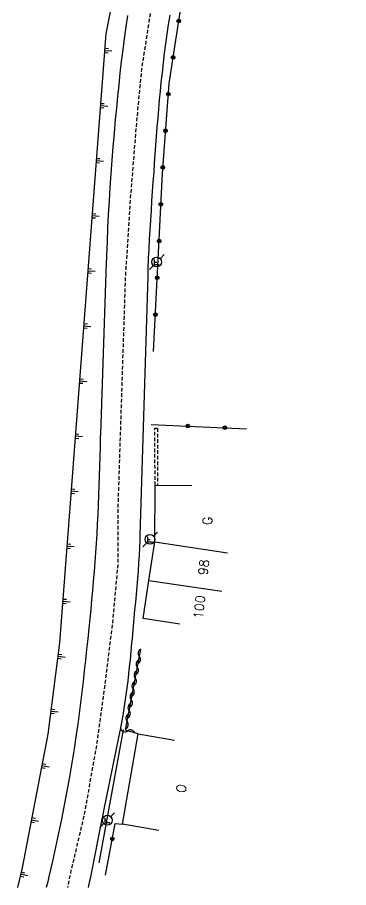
# Model space of a CAD drawing. Header units: millimetres. Extents: x 132999 to 134001, y 131000 to 132000.
# Drawn here: x 133511.1 to 133556.1, y 131000 to 131118.1 of the extents above; entities that cross this region are included whole.
import ezdxf
from ezdxf.enums import TextEntityAlignment as Align

# ---------------------------------------------------------------- set-up
doc = ezdxf.new("R2010")
doc.units = ezdxf.units.MM
doc.linetypes.add('DASHED', pattern=[0.75, 0.5, -0.25])
doc.layers.get('0').update_dxf_attribs({"linetype": 'CONTINUOUS'})
for name, color, linetype in [('W0001', 6, 'DASHED'), ('W0008', 7, 'CONTINUOUS'), ('W0100', 7, 'CONTINUOUS'), ('W0112', 1, 'DASHED'), ('W0211', 2, 'CONTINUOUS'), ('W0310', 3, 'CONTINUOUS'), ('W0322', 7, 'CONTINUOUS'), ('W0471', 7, 'CONTINUOUS'), ('W0991', 7, 'CONTINUOUS'), ('W1102', 7, 'CONTINUOUS')]:
    doc.layers.add(name, color=color, linetype=linetype)
doc.styles.get("Standard").update_dxf_attribs({"font": 'romans.shx', "width": 0.85})

# ---------------------------------------------------------------- blocks, each defined once
blk = doc.blocks.new('t310o')
at = {"color": 0, "linetype": 'Continuous'}
for centre, start, end in [((-0.5, 0.38), 216.8699, 323.1304), ((0.5, -0.37), 36.8699, 143.1303)]:
    blk.add_arc(centre, 0.625, start, end, dxfattribs=at)
blk = doc.blocks.new('t322o')
at = {"color": 0, "linetype": 'Continuous'}
for radius in [0.25, 0.15]:
    blk.add_circle((0, 0), radius, dxfattribs=at)
blk = doc.blocks.new('T471')
for p, q in [((-0.333334, 0.333334), (-0.333334, -0.333334)), ((-0.333334, 0), (0, 0)), ((0.500001, 0.500001), (1.000002, 1.000002)), ((-0.500001, -0.500001), (-1.000002, -1.000002)), ((-0.333334, -0.333334), (0.333334, -0.333334))]:
    blk.add_line(p, q)
blk.add_ellipse((0, 0), major_axis=(0.471405, 0.471405), ratio=1, start_param=5.4977871438, end_param=11.780972451)
blk = doc.blocks.new('t211o')
at = {"color": 0, "linetype": 'Continuous'}
for p, q in [((-0.29, 0.5), (-0.29, 0)), ((0, 1), (0, 0)), ((0.29, 0.5), (0.29, 0))]:
    blk.add_line(p, q, dxfattribs=at)

msp = doc.modelspace()

# ---------------------------------------------------------------- linework, layer by layer
at = {"layer": 'W0001', "flags": 128}
msp.add_lwpolyline([(133556.09, 131252.31), (133552.58, 131228.1), (133550.22, 131212.24), (133548.2, 131199.25), (133545.66, 131187.78), (133542.63, 131175.13), (133538.58, 131160.79), (133536.21, 131151.85), (133532.67, 131138.02), (133530.64, 131128.23), (133529.12, 131118.62), (133527.94, 131111.03), (133527.27, 131103.94), (133526.42, 131093.48), (133525.75, 131082.85), (133524.73, 131051.31), (133524.73, 131043.89), (133524.06, 131036.46), (133523.05, 131028.2), (133521.87, 131019.59), (133520.18, 131009.98), (133518.32, 131002.05), (133517.89, 131000)], dxfattribs=at)
at = {"layer": 'W0008'}
for points in [[(133526.05, 131118.42), (133525.82, 131116.85), (133525.6, 131115.29), (133525.4, 131113.72), (133525.21, 131112.14), (133525.03, 131110.57), (133524.86, 131109), (133524.69, 131107.42), (133524.54, 131105.84), (133524.39, 131104.27), (133524.39, 131104.27), (133524.22, 131102.43), (133524.07, 131100.59), (133523.92, 131098.74), (133523.79, 131096.9), (133523.66, 131095.06), (133523.55, 131093.22), (133523.44, 131091.37), (133523.35, 131089.53), (133523.27, 131087.68), (133523.2, 131085.84), (133523.2, 131085.84), (133523.19, 131085.74), (133523.19, 131085.64), (133523.19, 131085.54), (133523.18, 131085.44), (133523.18, 131085.34), (133523.18, 131085.24), (133523.17, 131085.14), (133523.17, 131085.04), (133523.17, 131084.95), (133523.16, 131084.85), (133522.37, 131061.54), (133522.37, 131061.54), (133522.37, 131061.5), (133522.37, 131061.46), (133522.37, 131061.42), (133522.37, 131061.38), (133522.36, 131061.34), (133522.36, 131061.3), (133522.36, 131061.26), (133522.36, 131061.22), (133522.36, 131061.18), (133522.36, 131061.14), (133522.32, 131059.83), (133522.28, 131058.51), (133522.24, 131057.2), (133522.2, 131055.89), (133522.16, 131054.58), (133522.11, 131053.27), (133522.07, 131051.96), (133522.01, 131050.65), (133521.95, 131049.34), (133521.88, 131048.03), (133521.8, 131046.74), (133521.71, 131045.46), (133521.62, 131044.18), (133521.51, 131042.9), (133521.4, 131041.62), (133521.29, 131040.34), (133521.17, 131039.06), (133521.05, 131037.77), (133520.92, 131036.49), (133520.79, 131035.21), (133520.64, 131033.77), (133520.5, 131032.32), (133520.34, 131030.87), (133520.18, 131029.43), (133520.02, 131027.98), (133519.85, 131026.54), (133519.68, 131025.09), (133519.49, 131023.65), (133519.3, 131022.21), (133519.09, 131020.77), (133518.8, 131018.85), (133518.5, 131016.93), (133518.17, 131015.02), (133517.83, 131013.11), (133517.46, 131011.2), (133517.09, 131009.29), (133516.69, 131007.39), (133516.29, 131005.49), (133515.86, 131003.6), (133515.43, 131001.71), (133515.4, 131001.61), (133515.38, 131001.52), (133515.36, 131001.43), (133515.34, 131001.34), (133515.32, 131001.24), (133515.3, 131001.15), (133515.27, 131001.06), (133515.25, 131000.97), (133515.23, 131000.87), (133515.21, 131000.78), (133515.02, 131000)], [(133520.76, 131000), (133520.82, 131000.29), (133521.05, 131001.44), (133521.28, 131002.6), (133521.51, 131003.76), (133521.74, 131004.92), (133521.97, 131006.08), (133522.2, 131007.24), (133522.43, 131008.4), (133522.66, 131009.56), (133522.68, 131009.64), (133522.7, 131009.73), (133522.71, 131009.81), (133522.73, 131009.9), (133522.75, 131009.99), (133522.77, 131010.07), (133522.78, 131010.16), (133522.8, 131010.24), (133522.82, 131010.33), (133522.84, 131010.42), (133522.84, 131010.42), (133524.92, 131020.6), (133524.94, 131020.69), (133524.95, 131020.78), (133524.97, 131020.86), (133524.99, 131020.95), (133525.01, 131021.04), (133525.03, 131021.13), (133525.04, 131021.21), (133525.06, 131021.3), (133525.08, 131021.39), (133525.1, 131021.48), (133525.1, 131021.48), (133525.28, 131022.41), (133525.45, 131023.35), (133525.6, 131024.3), (133525.75, 131025.24), (133525.88, 131026.19), (133526.01, 131027.14), (133526.13, 131028.09), (133526.24, 131029.04), (133526.34, 131029.99), (133526.44, 131030.94), (133526.5, 131031.51), (133526.55, 131032.08), (133526.61, 131032.65), (133526.66, 131033.22), (133526.71, 131033.79), (133526.76, 131034.36), (133526.81, 131034.93), (133526.87, 131035.5), (133526.92, 131036.07), (133526.97, 131036.64), (133527.07, 131037.7), (133527.17, 131038.75), (133527.26, 131039.81), (133527.36, 131040.87), (133527.45, 131041.92), (133527.53, 131042.98), (133527.61, 131044.04), (133527.68, 131045.1), (133527.73, 131046.16), (133527.77, 131047.22), (133527.78, 131047.28), (133527.78, 131047.34), (133527.78, 131047.41), (133527.78, 131047.47), (133527.78, 131047.53), (133527.79, 131047.6), (133527.79, 131047.66), (133527.79, 131047.72), (133527.79, 131047.78), (133527.79, 131047.85), (133528.84, 131083), (133528.84, 131083), (133528.84, 131083.11), (133528.85, 131083.22), (133528.85, 131083.33), (133528.85, 131083.43), (133528.86, 131083.54), (133528.86, 131083.65), (133528.86, 131083.76), (133528.87, 131083.87), (133528.87, 131083.98), (133528.87, 131084.09), (133528.92, 131085.39), (133528.98, 131086.7), (133529.05, 131088), (133529.12, 131089.3), (133529.2, 131090.61), (133529.29, 131091.91), (133529.38, 131093.21), (133529.47, 131094.52), (133529.56, 131095.82), (133529.66, 131097.12), (133529.66, 131097.12), (133529.74, 131098.35), (133529.83, 131099.57), (133529.92, 131100.8), (133530.01, 131102.03), (133530.1, 131103.25), (133530.2, 131104.48), (133530.3, 131105.7), (133530.41, 131106.93), (133530.52, 131108.15), (133530.64, 131109.37), (133530.64, 131109.37), (133530.79, 131110.67), (133530.94, 131111.97), (133531.1, 131113.27), (133531.27, 131114.57), (133531.45, 131115.86), (133531.63, 131117.16), (133531.83, 131118.45)], [(133522.18, 131003.34), (133525.53, 131021.42)]]:
    msp.add_lwpolyline(points, dxfattribs=at)
at = {"layer": 'W0100'}
for points in [[(133533.14, 131035.78), (133528.19, 131036.52), (133528.97, 131041.71), (133529.75, 131046.92), (133529.8, 131054.63), (133534.8, 131054.6)], [(133530.29, 131007.75), (133525.37, 131008.61), (133527.52, 131020.89), (133532.44, 131020.03)]]:
    msp.add_lwpolyline(points, dxfattribs=at)
at = {"layer": 'W0112'}
msp.add_lwpolyline([(133529.8, 131054.63), (133529.76, 131062.37), (133530.11, 131062.37), (133530.15, 131054.63)], dxfattribs=at)
at = {"layer": 'W0211'}
msp.add_lwpolyline([(133545.4, 131199.63), (133540.26, 131194.48), (133526.33, 131132.35), (133523.1, 131115.93), (133518.25, 131052.19), (133516.83, 131033.22), (133515.24, 131020.85), (133511.75, 131002.7), (133511.09, 131000)], dxfattribs=at)
at = {"layer": 'W0310', "flags": 128}
msp.add_lwpolyline([(133527.52, 131020.89), (133525.78, 131021.38), (133527.85, 131032.39)], dxfattribs=at)
at = {"layer": 'W0322', "flags": 128}
for points in [[(133529.58, 131072.8), (133530.08, 131082.59), (133530.79, 131096.93), (133531.7, 131109.15), (133533.66, 131121.85), (133536.47, 131136.58), (133539.3, 131148.91), (133542.1, 131159.22), (133543.32, 131160.75), (133551.72, 131158.98)], [(133529.27, 131062.89), (133542.22, 131062.3)], [(133523.08, 131001.7), (133524.37, 131008.72), (133525.37, 131008.61)]]:
    msp.add_lwpolyline(points, dxfattribs=at)
at = {"layer": 'W1102'}
for points in [[(133529.75, 131046.92), (133539.64, 131045.44)], [(133528.97, 131041.71), (133538.86, 131040.23)]]:
    msp.add_lwpolyline(points, dxfattribs=at)

# ---------------------------------------------------------------- block references
at = {"layer": 'W0211'}
for p, rotation in [((133522.93, 131113.62), 265.6448409106505), ((133522.36, 131106.14), 265.6448409107419), ((133521.79, 131098.67), 265.6448409102836), ((133521.22, 131091.19), 265.6448409110383), ((133520.65, 131083.71), 265.6448409106747), ((133520.08, 131076.23), 265.6448409106054), ((133519.51, 131068.75), 265.6448409108177), ((133518.94, 131061.27), 265.6448409107512), ((133518.37, 131053.8), 265.6448409106901), ((133517.81, 131046.32), 265.710932840523), ((133517.25, 131038.84), 265.710932840526), ((133516.59, 131031.37), 262.702013783737), ((133515.64, 131023.93), 262.7020137836494), ((133514.41, 131016.53), 259.0952680019374), ((133512.99, 131009.17), 259.095268001978), ((133511.53, 131001.81), 256.3786397298154)]:
    msp.add_blockref('t211o', p, dxfattribs=dict(at, rotation=rotation))
at = {"layer": 'W0310'}
for p, rotation in [((133527.66, 131031.4), 79.36772455778109), ((133527.39, 131029.92), 79.36772455778109), ((133527.11, 131028.45), 79.36772455778109), ((133526.83, 131026.97), 79.36772455778109), ((133526.56, 131025.5), 79.36772455778109), ((133526.28, 131024.02), 79.36772455778109), ((133526, 131022.55), 79.36772455778109), ((133526.08, 131021.29), 164.3864716052813)]:
    msp.add_blockref('t310o', p, dxfattribs=dict(at, rotation=rotation))
at = {"layer": 'W0322'}
for p, rotation in [((133533.01, 131117.64), 81.21026056483569), ((133532.25, 131112.7), 81.21026056483569), ((133531.6, 131107.74), 85.72790712885057), ((133531.22, 131102.76), 85.72790712885057), ((133530.85, 131097.77), 85.72790712885057), ((133530.58, 131092.78), 87.18567554123665), ((133530.34, 131087.78), 87.18567554123665), ((133530.09, 131082.79), 87.18567554123665), ((133529.84, 131077.8), 87.08357610058688), ((133534.26, 131062.66), 357.4289852889211), ((133539.26, 131062.44), 357.4289852889211), ((133523.99, 131006.61), 79.56068766727752)]:
    msp.add_blockref('t322o', p, dxfattribs=dict(at, rotation=rotation))
at = {"layer": 'W0471'}
for p in [(133530.02, 131084.93), (133529.12, 131047.27), (133523.3, 131009.15)]:
    msp.add_blockref('T471', p, dxfattribs=at)

# ---------------------------------------------------------------- texts
at = {"layer": 'W0991'}
for s, rotation, p in [('G', 90, (133536.92, 131049.78)), ('98', 83.43, (133536.4, 131043.49)), ('100', 83.43, (133535.81, 131038.08)), ('O', 79.47, (133533.36, 131013.46))]:
    msp.add_text(s, height=1.25, rotation=rotation, dxfattribs=at).set_placement(p, align=Align.MIDDLE)

doc.saveas('drawing.dxf')
